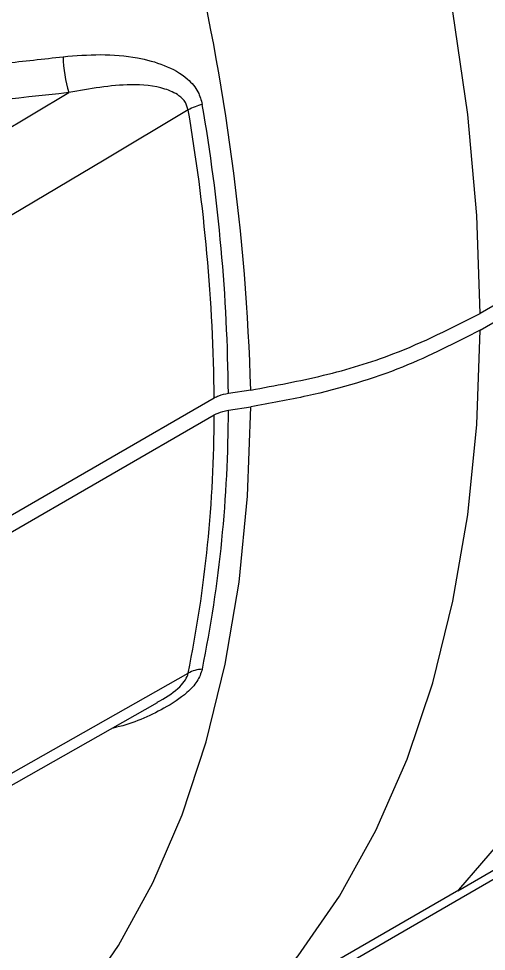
# Model space of a CAD drawing. Extents: x 8 to 113, y 0 to 87.
# Drawn here: x 80.237 to 81.152, y 65.499 to 67.321 of the extents above; entities that cross this region are included whole.
import ezdxf

# ---------------------------------------------------------------- set-up
doc = ezdxf.new("R2010")
doc.units = 0
doc.header["$MEASUREMENT"] = 0
doc.layers.add('OBJECT', color=7, linetype='CONTINUOUS')

msp = doc.modelspace()

# ---------------------------------------------------------------- linework, layer by layer
at = {"layer": 'OBJECT'}
for p, q in [((79.9934, 66.9734), (80.3357, 67.1766)), ((81.5436, 66.9782), (81.1396, 66.7449)), ((81.1396, 66.7123), (81.5436, 66.9455)), ((80.6913, 66.5955), (80.6474, 66.5887)), ((80.6196, 66.5795), (77.3076, 64.6675)), ((80.6474, 66.5561), (80.6913, 66.5629)), ((77.3076, 64.6348), (80.6196, 66.5468)), ((81.2843, 65.7077), (80.6856, 65.3621)), ((81.0961, 65.6173), (81.2521, 65.7073)), ((80.6938, 65.386), (81.0978, 65.6192))]:
    msp.add_line(p, q, dxfattribs=at)
at = {"layer": 'OBJECT', "flags": 128}
for points in [[(81.1396, 66.7449), (81.1331, 66.9365), (81.1154, 67.1336), (81.0867, 67.3351), (81.0471, 67.5403), (80.9968, 67.7481), (80.936, 67.9575), (80.865, 68.1676), (80.7842, 68.3774), (80.6938, 68.5859)], [(80.5688, 67.1427), (80.4043, 67.0449), (79.699, 66.6258), (77.2245, 65.1555)], [(81.0978, 65.6192), (81.1881, 65.7234), (81.269, 65.8399), (81.34, 65.968), (81.4008, 66.1073), (81.4511, 66.2569), (81.4907, 66.4164), (81.5194, 66.5848), (81.537, 66.7615), (81.5436, 66.9455)], [(80.6938, 65.386), (80.7842, 65.4902), (80.865, 65.6066), (80.936, 65.7348), (80.9968, 65.874), (81.0471, 66.0237), (81.0867, 66.1832), (81.1154, 66.3516), (81.1331, 66.5283), (81.1396, 66.7123)], [(80.2716, 65.2987), (80.3566, 65.3987), (80.4327, 65.5102), (80.4996, 65.6327), (80.5568, 65.7655), (80.6042, 65.9081), (80.6414, 66.0599), (80.6685, 66.2201), (80.6851, 66.388), (80.6913, 66.5629)], [(77.2245, 64.1488), (77.4008, 64.2486), (78.1062, 64.6478), (80.5688, 66.0422)], [(77.1993, 64.1098), (77.8369, 64.4709), (80.5087, 65.9848)]]:
    msp.add_lwpolyline(points, dxfattribs=at)
at = {"layer": 'OBJECT'}
for centre, radius, start, end in [((76.9801, 66.8476), 4.5653, 1.6388, 25.585), ((76.2895, 66.4638), 4.4038, 1.7148, 25.2792), ((80.5634, 67.2495), 0.239, 180.6691, 197.7488), ((80.6219, 67.0475), 0.109, 103.4506, 119.0976), ((77.1283, 66.5562), 3.5193, 0.5305, 9.7724), ((77.1096, 66.5469), 3.5102, 0.5313, 9.7723), ((78.1071, 66.5562), 2.5404, 348.5094, 359.9983), ((78.0859, 66.5469), 2.5337, 348.5093, 359.9974), ((80.6, 65.9855), 0.0647, 93.1014, 118.8108)]:
    msp.add_arc(centre, radius, start, end, dxfattribs=at)
msp.add_ellipse((81.1206, 65.5617), major_axis=(-0.0134, 0.0629), ratio=0.501611, start_param=0.32389, end_param=0.392888, dxfattribs=at)
for points, knots in [([(79.6063, 67.1675), (79.6465, 67.1719), (79.8476, 67.1936), (80.0869, 67.2201), (80.2859, 67.2424), (80.3243, 67.2467)], [0, 0, 0, 0, 0.1678724, 0.839364, 1, 1, 1, 1]), ([(80.3243, 67.2467), (80.3488, 67.2487), (80.3978, 67.2528), (80.4646, 67.247), (80.523, 67.2318), (80.5641, 67.209), (80.589, 67.1807), (80.5942, 67.1619), (80.5965, 67.1535)], [0, 0, 0, 0, 0.227374, 0.454238, 0.628217, 0.803357, 0.912623, 1, 1, 1, 1]), ([(80.5688, 67.1427), (80.5674, 67.1477), (80.5641, 67.1589), (80.5484, 67.1739), (80.5132, 67.1891), (80.4397, 67.1955), (80.3762, 67.184), (80.3357, 67.1766)], [0, 0, 0, 0, 0.062412, 0.139208, 0.265335, 0.530913, 1, 1, 1, 1]), ([(80.3357, 67.1766), (80.2312, 67.1652), (80.0729, 67.148), (79.9146, 67.1311), (79.8608, 67.1253)], [0, 0, 0, 0, 0.6605152, 1, 1, 1, 1]), ([(80.6913, 66.5955), (80.7391, 66.6043), (80.8359, 66.622), (80.9912, 66.6695), (81.0847, 66.7171), (81.1396, 66.7449)], [0, 0, 0, 0, 0.287513, 0.581796, 1, 1, 1, 1]), ([(81.1396, 66.7123), (81.0907, 66.6871), (80.9892, 66.6351), (80.8326, 66.5879), (80.7285, 66.5695), (80.6913, 66.5629)], [0, 0, 0, 0, 0.375049, 0.776984, 1, 1, 1, 1]), ([(80.6474, 66.5887), (80.6408, 66.5874), (80.6305, 66.5852), (80.6225, 66.581), (80.6196, 66.5795)], [0, 0, 0, 0, 0.643557, 1, 1, 1, 1]), ([(80.6196, 66.5468), (80.625, 66.5494), (80.6334, 66.5535), (80.6437, 66.5554), (80.6474, 66.5561)], [0, 0, 0, 0, 0.643567, 1, 1, 1, 1]), ([(80.5965, 66.0501), (80.5937, 66.042), (80.588, 66.026), (80.5623, 65.9987), (80.5106, 65.9654), (80.4581, 65.943), (80.4228, 65.9351), (80.4197, 65.9344)], [0, 0, 0, 0, 0.143825, 0.286943, 0.531667, 0.959784, 1, 1, 1, 1]), ([(80.5083, 65.9854), (80.5227, 65.9938), (80.543, 66.0055), (80.5615, 66.0254), (80.5673, 66.0358), (80.5686, 66.041), (80.5688, 66.0422)], [0, 0, 0, 0, 0.539766, 0.759334, 0.946999, 1, 1, 1, 1])]:
    msp.add_open_spline(points, degree=3, knots=knots, dxfattribs=at)

doc.saveas('drawing.dxf')
